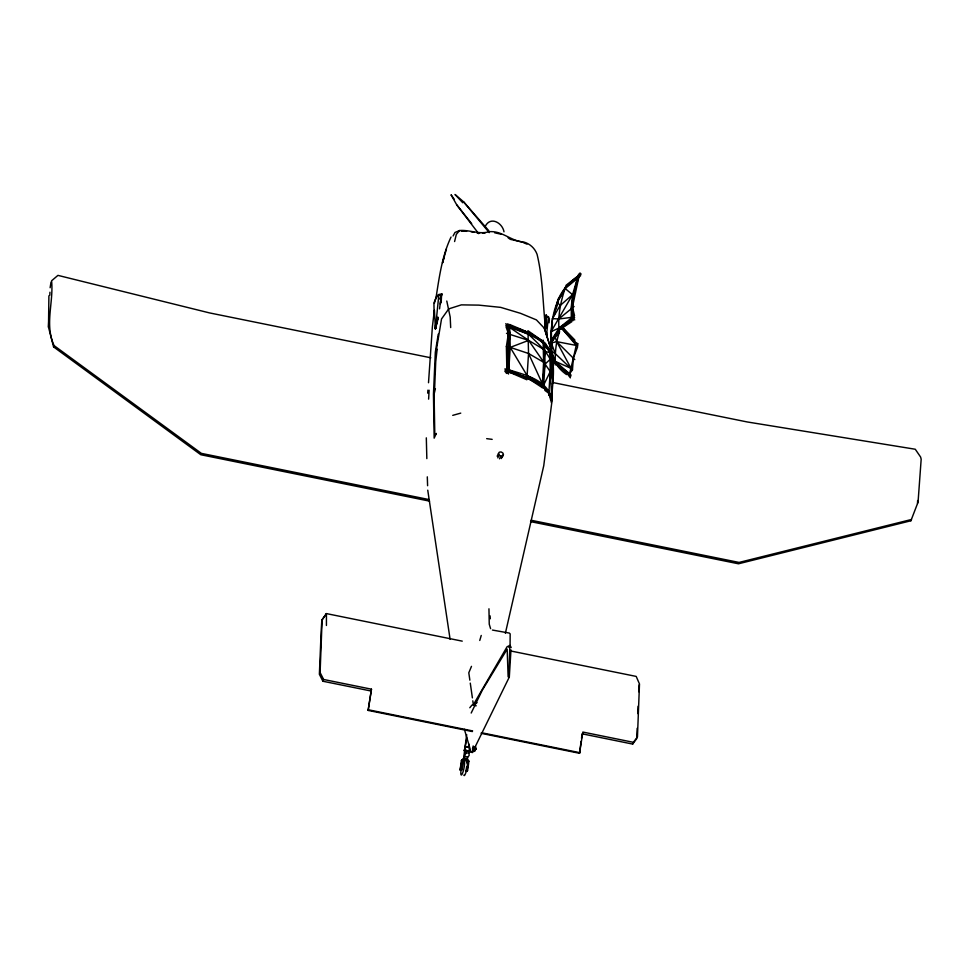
<?xml version="1.0" encoding="UTF-8"?>
<svg xmlns="http://www.w3.org/2000/svg" width="970" height="970" viewBox="0 0 970 970"><rect width="100%" height="100%" fill="white"/><g stroke="black" fill="none" stroke-linecap="round" stroke-linejoin="round"><path stroke-width="1.45" d="M326.429 625.48L326.441 613.598L462.241 641.146M509.141 341.307L507.662 371.558C524.212 376.627 547.128 380.628 551.784 400.452M551.615 344.447L551.396 342.289L559.338 332.225C557.277 316.135 560.915 300.361 566.14 285.228L578.205 275.88L579.029 276.317L575.452 292.892L572.542 294.686L571.172 308.29L572.918 316.244L574.628 317.626L559.241 329.97L551.396 342.289L551.566 348.582C550.56 332.916 551.178 317.02 557.301 302.288C560.854 290.357 570.857 280.597 581.115 274.086L579.963 272.946C575.174 288.781 569.487 304.932 571.827 321.688L559.241 329.97L551.336 340.325C549.165 354.074 555.022 366.563 566.504 374.565L566.953 373.256L555.228 363.071L551.506 353.007L551.045 331.691L572.542 294.686L578.654 274.11L579.514 274.716L580.63 275.698L565.219 288.575L557.653 301.003L557.41 303.646M555.204 365.011C555.01 353.747 555.664 342.325 559.629 331.655M552.221 371.777L553.227 369.158C551.154 353.892 538.229 344.095 528.189 333.85L507.94 326.951L505.903 325.289C520.138 328.296 534.773 334.141 544.74 345.005L545.819 345.065C535.04 334.82 519.144 332.274 507.71 323.822L508.316 346.739L506.582 373.426L504.776 371.025L508.619 371.862L526.843 379.755L528.541 353.492L527.971 330.734L543.249 341.476L545.673 343.635L545.819 345.065C558.077 360.573 551.821 381.598 551.894 399.543L551.651 403.374L548.838 393.262L550.232 371.571L549.905 349.685C540.666 336.057 524.115 330.831 509.638 324.465L510.232 347.381L508.51 374.02L504.909 368.939L506.837 369.17C523.739 374.699 547.541 378.967 551.894 399.543L550.232 371.571L528.638 340.385L509.856 327.605L505.794 323.64M429.54 501.126L200.814 454.736L53.58 346.896L48.5 327.181L48.9 295.789M472.645 749.531L473.19 745.93M488.953 608.796L489.244 624.195L490.59 628.657M552.366 384.108L553.045 381.161L550.232 371.571L543.649 385.09L542.266 385.381L508.765 369.776L508.316 346.739L510.329 334.165L507.94 326.951L506.013 326.769L508.401 333.51L506.376 346.545L510.232 347.381L527.098 375.548C537.441 381.61 549.372 388.339 551.784 401.265L548.959 391.419L544.995 388.218L542.218 387.6L543.6 362.259L543.091 340.094M466.691 734.629L463.551 758.819L461.405 760.577L460.095 769.986L461.441 770.289L461.999 769.501L463.769 760.153L465.818 758.382L467.14 760.819L467.043 763.123M435.542 324.914L435.421 328.915L438.088 318.754M48.5 327.181L48.973 315.626M917.511 503.43L917.632 500.544M49.809 295.207L49.943 292.225M511.178 647.572L510.074 645.414L510.171 633.895L509.298 633.07L492.408 630.051M637.157 728.324L636.72 738.643L632.658 744.075L582.109 733.817L581.515 738.315M637.775 713.593L638.078 706.233M545.467 328.842L546.304 315.177L544.764 318.73M435.639 324.659L435.421 328.915L437.919 317.178M545.613 328.406L546.304 315.177M551.481 340.033L551.324 342.956L555.264 353.638L572.458 369.897L569.56 373.777L566.953 373.256L570.384 377.888M552.112 328.357L552.415 322.525M472.426 748.731L473.712 746.948L475.676 748.707L475.058 750.004M548.717 395.408L548.838 393.262L544.922 390.437L543.649 385.09L544.995 364.211L544.74 345.005L549.99 351.286L552.997 362.901L552.269 365.641M638.757 691.731L639.157 684.747M510.972 649.912L509.311 677.036L474.657 747.87L475.421 747.3L475.676 748.707M544.982 328.284L545.819 315.08L544.788 318.863M473.214 750.901L472.693 748.828L473.408 748.404L474.56 748.331L474.245 750.622M474.56 748.331L475.433 748.816L475.179 750.368M473.408 748.404L473.372 750.004M473.724 750.065L473.772 751.58M475.433 748.816L474.839 751.229M466.121 750.283L466.23 752.684L464.436 756.115L467.661 757.146L469.14 755.509L468.862 750.841L464.303 750.647L466.8 751.156M427.685 393.129L427.916 390.158M428.51 382.738L432.365 326.987L434.33 310.546M572.458 369.897L573.379 358.075L576.265 345.271L574.422 341.634L563.158 328.284M441.168 302.773L441.629 293.946L438.876 294.528L435.421 328.915L434.414 310.254M553.979 315.286L557.301 302.288L565.219 288.575L572.542 294.686L560.126 305.526L552.427 318.584L551.093 334.044L551.469 351.152L555.228 361.325L569.56 373.777L571.063 375.305L566.953 373.256L570.736 376.542M549.056 322.804L549.408 318.863L548.402 316.741L546.11 315.771M547.031 336.566L546.643 332.613M548.402 316.741L546.522 335.28M461.441 770.289L461.841 766.53M551.409 331.158L551.53 355.081M551.724 328.272L552.342 322.501M460.095 769.986L462.169 759.837L464.303 758.067L464.545 756.515M467.661 757.146L467.419 758.698L468.862 761.171L468.474 764.578L467.54 770.604L466.982 771.393L465.551 771.101M468.413 747.53L468.728 744.766M557.58 302.907L558.017 299.136M551.603 404.041L543.758 465.685L505.37 633.301M435.93 324.986L435.421 328.915L437.846 317.433M468.862 750.841L469.298 751.665L469.201 744.329M472.366 731.562L368.139 710.416L371.474 689.185L323.64 679.485L320.1 672.549L322.125 619.624L326.441 613.598L321.81 620.388L321.155 631.555L319.372 674.283L322.901 681.243L370.722 690.943M439.555 308.836L441.447 294.553M481.168 733.344L579.526 753.29L581.115 741.31M440.259 304.071L441.629 293.946M466.982 771.393L467.685 766.409M475.906 749.434L475.506 746.379M368.139 710.416L371.474 689.185M466.643 766.688L466.109 770.326L467.54 770.604M579.526 753.29L582.861 732.059L633.398 742.317L637.46 736.909L639.485 683.995L636.199 676.417L510.911 651.015M435.894 298.59C439.155 277.905 441.944 256.092 451.05 237.044M429.128 390.231L428.619 399.143M50.125 287.75L51.022 282.125M438.258 334.165L435.324 352.255L433.457 394.208L434.16 438.149L436.33 433.445L434.815 434.972L434.087 394.22L435.397 388.667L434.621 388.8L435.736 361.652L437.167 349.248L436.391 349.818L441.532 318.948L448.746 308.884L461.344 304.871L478.78 305.126L500.678 307.369L520.55 313.334L536.41 319.894L544.328 328.236L550.802 348.375L544.328 328.236M466.946 738.085L464.303 750.647L465.333 746.427L468.825 747.143M575.452 292.892L572.47 307.175L573.137 320.585L571.718 319.409L559.144 327.945L551.045 331.691L551.384 346.423M454.59 241.542L456.324 234.388L459.61 230.52C469.565 229.684 479.168 234.728 489.001 231.733C502.06 230.375 510.984 241.312 523.582 241.966C529.899 243.7 534.785 248.162 537.077 254.334C542.776 278.002 542.824 302.482 545.346 326.611M434.427 303.149L434.984 300.87M446.418 248.963L442.55 262.894L444.321 256.456M462.108 764.02L462.702 761.947M509.42 647.269L509.856 645.765L508.874 677.375L508.134 676.781L507.164 649.136L482.345 690.094L471.19 713.035M554.1 315.699L555.289 311.673M556.089 308.981L557.289 304.968M479.762 640.467L481.241 635.459M472.657 749.313L473.033 748.306M530.541 521.617L738.485 563.788L910.891 520.769L918.056 502.169L921.173 459.21L920.603 457.028L915.268 449.243L747.203 421.95L552.633 382.495M471.481 666.354L468.801 672.792L469.856 680.164M53.58 346.896L54.114 345.623C44.39 324.756 53.762 302.397 51.592 280.779L57.945 275.371L209.532 312.91L430.838 357.784M322.901 681.243L323.64 679.485M632.658 744.075L633.398 742.317M910.891 520.769L911.436 519.496L739.067 562.43L531.124 520.259M439.762 299.075L441.192 295.983M497.149 456.215L499.259 452.202L501.066 451.935L502.787 452.917L503.418 454.554L502.133 457.234M499.489 458.834L500.775 456.155L502.581 455.9L503.418 454.554M497.768 457.852L499.053 455.185L498.434 453.536M501.296 458.567L502.581 455.9M464.387 729.307L471.093 752.235L472.463 752.441L473.663 749.943M442.114 294.055L441.677 294.941L439.058 294.941L437.191 296.226L435.275 299.73M453.087 235.977L454.991 232.46L459.61 230.52M557.653 301.003L565.692 286.999L577.708 277.481L573.84 293.534L572.47 307.175L574.531 315.565L559.144 327.945L551.336 340.325L551.36 342.604M508.838 647.16L509.856 645.765M485.388 226.058C490.711 216.031 502.46 222.918 504 231.83M469.795 707.748L471.881 705.202L477.058 702.668M461.405 760.577L462.169 759.837M463.551 758.819L464.303 758.067M463.005 760.904L465.818 758.382M468.098 761.923L468.862 761.171M552.427 318.584L558.744 318.997L574.07 306.508M438.876 294.528L436.742 296.02L433.929 303.04L434.16 316.171M474.912 749.907L475.627 749.422M510.074 645.414L507.08 646.747L475.154 701.637L473.445 705.238L476.209 705.796M553.227 369.158L550.063 352.74L544.74 345.005L543.721 349.418L528.638 340.385L510.232 347.381L528.541 353.492L543.6 362.259L545.116 351.443L550.063 352.74L552.997 362.901M452.735 415.366L460.75 413.123M552.67 342.628L556.707 341.646L577.853 345.732L561.921 328.478M482.454 233.285L485.17 232.873M558.744 318.997L571.621 317.36L574.737 319.906M473.275 748.222L474.633 748.137M461.332 231.115L466.667 231.321M494.615 232.764L501.053 234.219M506.486 333.316L528.638 340.385M486.673 438.658L492.166 439.361M470.959 231.697L473.857 232.218M476.755 232.727L479.653 233.237M428.643 499.477L201.384 453.378L54.114 345.623M368.406 709.785L472.632 730.931M481.435 732.714L579.793 752.659M465.782 746.694L469.274 747.409M464.678 750.089L469.444 751.059M471.093 752.235L472.463 752.441M466.23 752.684L468.68 753.181M460.653 769.198L461.999 769.501M522.03 242.015L510.317 239.335L508.122 237.771M515.725 328.321L527.11 332.007L542.509 340.919L544.303 343.283M523.339 242.585L527.025 244.149M545.698 316.038L548.001 317.032M499.053 455.185L500.775 456.155M578.253 344.011L574.422 341.634L574.87 340.046L563.364 328.212M551.469 351.152L555.264 353.638M542.218 387.6L526.965 377.597L508.619 371.862L506.837 369.17L506.376 346.545M555.228 363.071L569.56 373.777L573.379 358.075L577.599 346.921L561.848 328.503M488.88 230.787L463.611 201.845L455.027 194.485L462.775 202.754M555.228 337.414L556.707 341.646L574.798 359.64M557.301 302.288L560.126 305.526M463.611 201.845L489.256 232.642M454.287 199.335L451.038 194.776L456.7 204.803L471.662 223.658M456.7 204.803L478.671 233.649M546.062 345.696L549.529 350.655L552.779 360.828M556.707 341.646L571.051 368.37L555.228 361.325L551.506 353.007M465.054 759.122L466.364 761.571M528.541 353.492L542.218 383.405L544.995 364.211L550.378 359.106L553.045 381.161M472.693 748.828L472.875 749.507M549.905 349.685L552.948 361.47L552.888 359.906M446.782 301.039L450.201 317.105L450.686 327.569M450.104 639.291L427.746 490.165M470.28 683.122L472.39 697.866M472.802 700.813L473.227 703.759M490.08 615.853L490.311 618.751M427.297 476.84L427.6 485.715M426.315 437.846L426.836 458.616M466.679 761.826A7.069 1.273 -78.5 0 1 466.715 769.331A7.069 1.273 -78.5 0 1 463.818 775.151M462.92 762.735A7.069 1.273 -78.5 0 1 464.497 764.675A7.069 1.273 -78.5 0 1 461.853 774.618A7.069 1.273 -78.5 0 1 461.186 769.222"/></g></svg>
